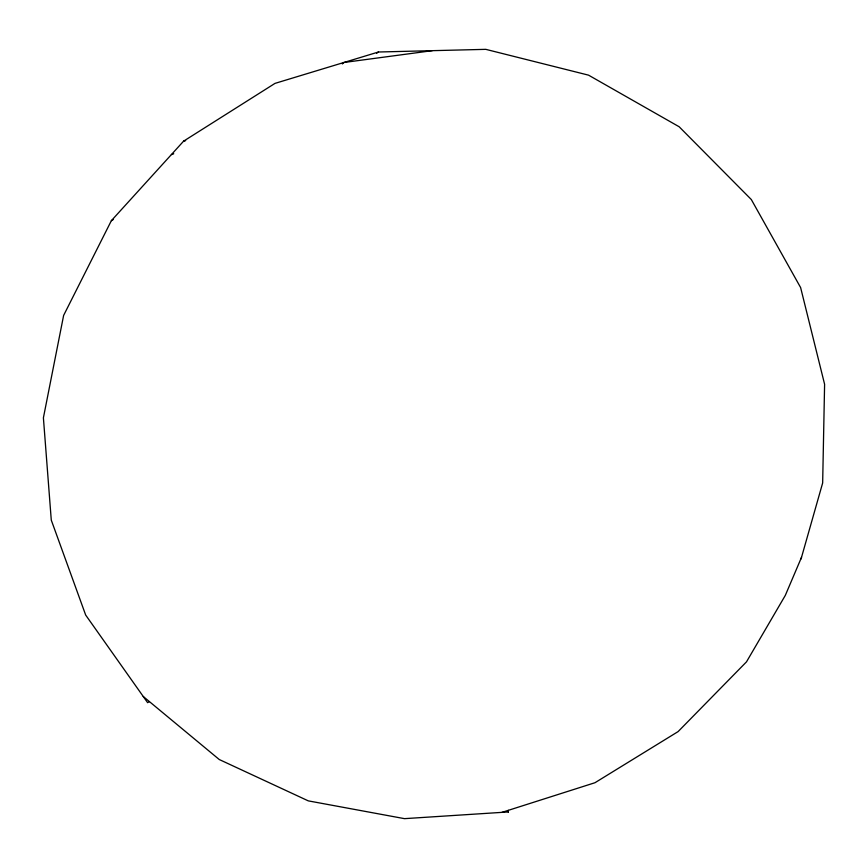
<?xml version="1.0" encoding="UTF-8"?>
<svg xmlns="http://www.w3.org/2000/svg" width="868" height="868" viewBox="0 0 868 868"><rect width="100%" height="100%" fill="white"/><g stroke="black" fill="none" stroke-linecap="round" stroke-linejoin="round"><path stroke-width="1.3" d="M801.066 558.916L822.658 482.955L824.6 384.264L800.621 287.568L751.319 199.542L679.156 126.761L588.558 75.158L485.776 49.346L378.459 52.004L275.004 83.382L183.593 141.158L111.364 220.667L63.635 315.399L43.4 417.812L51.277 520.116L85.682 615.065L147.614 702.668L149.383 701.572M801.533 557.299L785.301 595.405L746.502 661.839L678.125 731.583L594.981 782.719L501.975 812.361M342.339 63.939L343.88 62.496L432.264 50.669M376.614 53.295L378.459 52.004M111.364 220.667L113.372 219.474M171.408 154.58L173.719 153.81M183.593 141.158L185.665 140.659M143.231 696.472L219.257 759.522L308.292 800.871L404.499 818.654L508.355 811.949L508.322 810.343M508.355 811.949L507.986 810.799L508.355 811.949"/></g></svg>
